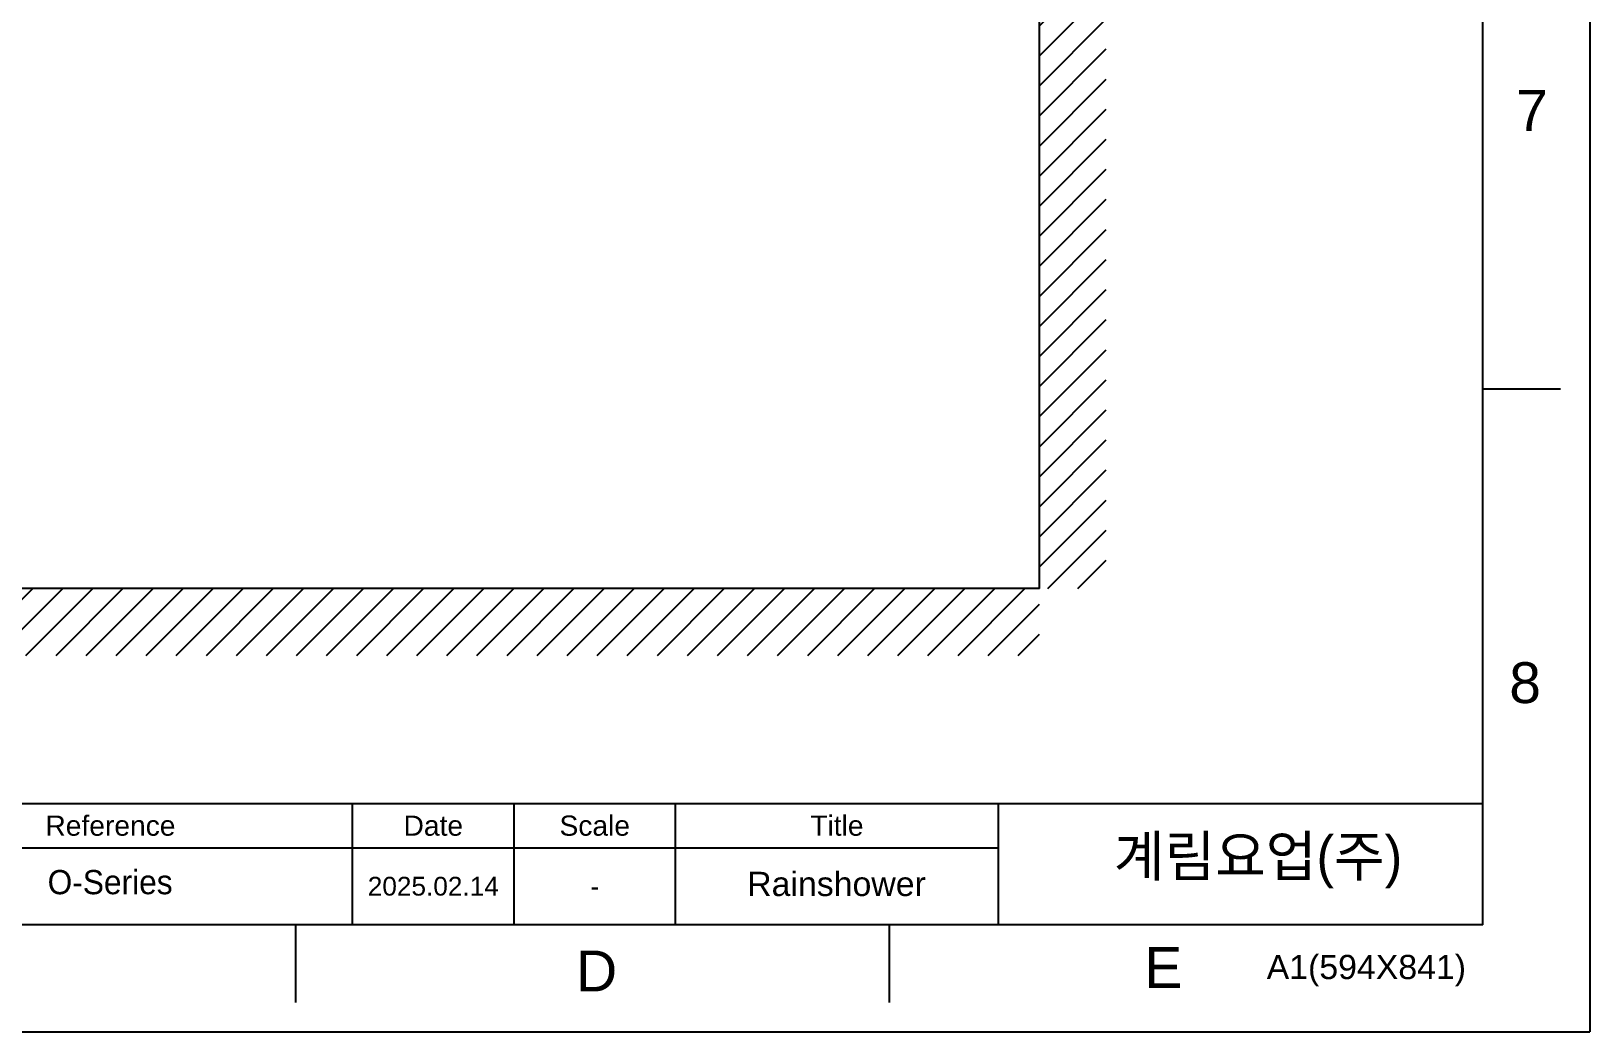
# Model space of a CAD drawing. Header units: millimetres. Extents: x 2915 to 5291, y 1031 to 4391.
# Drawn here: x 4127 to 5291, y 1031 to 1778 of the extents above; entities that cross this region are included whole.
import ezdxf

# ---------------------------------------------------------------- set-up
doc = ezdxf.new("R2010")
doc.units = ezdxf.units.MM
doc.linetypes.add('CENTERX2', pattern=[20.32, 12.7, -2.54, 2.54, -2.54])
for name, color, linetype in [('FORM', 7, 'Continuous'), ('hatch', 2, 'Continuous'), ('벽', 2, 'Continuous')]:
    doc.layers.add(name, color=color, linetype=linetype)
doc.layers.add('TEXT', color=2, linetype='Continuous', lineweight=13)
doc.styles.add('ARIAL', font='arial.ttf')
doc.styles.get("Standard").update_dxf_attribs({"font": 'arial.ttf'})

msp = doc.modelspace()

# ---------------------------------------------------------------- hatches: boundary and pattern name
at = {"layer": 'hatch'}
h = msp.add_hatch(dxfattribs=at)
h.set_pattern_fill('ANSI31', color=256, scale=5)
h.set_pattern_definition([(45, (-10257.139, 6896.133), (-11.22532, 11.22532), [])])
h.paths.add_polyline_path([(4879.62, 1362.25), (4929.62, 1362.25), (4929.62, 3432.82), (4879.62, 3432.82)])
h = msp.add_hatch(dxfattribs=at)
h.set_pattern_fill('ANSI31', color=256, scale=5)
h.set_pattern_definition([(45, (-9780.337, 6896.133), (-11.22532, 11.22532), [])])
h.paths.add_polyline_path([(4879.62, 1362.25), (3366.7, 1362.25), (3366.7, 1312.25), (4879.62, 1312.25)])

# ---------------------------------------------------------------- linework, layer by layer
at = {"layer": 'FORM', "color": 7, "linetype": 'Continuous'}
for p, q in [((5290.65, 4391.24), (5290.65, 1031.24)), ((5210.65, 1111.24), (5210.65, 4311.24)), ((5210.65, 1511.24), (5268.8, 1511.24)), ((4324.27, 1111.23), (4324.27, 1053.09)), ((4767.47, 1111.24), (4767.47, 1053.09)), ((2914.65, 1031.24), (5290.65, 1031.24))]:
    msp.add_line(p, q, dxfattribs=at)
at = {"layer": 'FORM'}
for p, q in [((3580.29, 1201.65), (5210.65, 1201.65)), ((4366.84, 1111.24), (4366.84, 1201.65)), ((4366.84, 1111.24), (4366.84, 1201.65)), ((4366.84, 1111.24), (4366.84, 1201.65)), ((4487.39, 1111.24), (4487.39, 1201.65)), ((4607.93, 1111.24), (4607.93, 1201.65)), ((4849.02, 1111.24), (4849.02, 1201.65)), ((3438.65, 1168.5), (4849.02, 1168.5))]:
    msp.add_line(p, q, dxfattribs=at)
at = {"layer": 'FORM', "linetype": 'Continuous'}
msp.add_line((5210.65, 1111.24), (2994.65, 1111.24), dxfattribs=at)
at = {"layer": '벽'}
for q in [(4879.62, 3504.23), (3366.7, 1362.25)]:
    msp.add_line((4879.62, 1362.25), q, dxfattribs=at)

# ---------------------------------------------------------------- texts
at = {"layer": 'FORM', "char_height": 30.5, "attachment_point": 5}
for s, width, insert in [('7', 200, (5247.45, 1719.17)), ('8', 200, (5242.33, 1291.73)), ('E', 40, (4972.24, 1079.23)), ('D', 40, (4549.06, 1076.69))]:
    msp.add_mtext_dynamic_manual_height_columns(s, width=width, gutter_width=50, heights=[0], dxfattribs=dict(at, insert=insert))
at = {"layer": 'TEXT', "style": 'ARIAL'}
msp.add_text('A1(594X841)', height=18.0816, dxfattribs=at).set_placement((5049.37, 1070.6))
at = {"layer": 'TEXT', "char_height": 15.068, "attachment_point": 5}
for s, width, insert in [('Reference', 361.6327, (4186.03, 1185.08)), ('Date', 120.5442, (4427.11, 1185.08)), ('Scale', 120.5442, (4547.66, 1185.08)), ('Title', 241.0884, (4728.47, 1185.08))]:
    msp.add_mtext_dynamic_manual_height_columns(s, width=width, gutter_width=75.34, heights=[0], dxfattribs=dict(at, insert=insert))
at = {"layer": 'TEXT', "linetype": 'CENTERX2', "insert": (5042.95, 1157.9), "char_height": 30.1361, "attachment_point": 5, "style": 'ARIAL'}
msp.add_mtext_dynamic_manual_height_columns('{\\fHYGothic-Medium|b0|i0|c129|p18;계림요업(주)}', width=361.6327, gutter_width=75.34, heights=[0], dxfattribs=at)
at = {"layer": 'TEXT', "attachment_point": 5, "style": 'ARIAL'}
for s, width, insert, char_height in [('{\\fGulim|b0|i0|c129|p50;O-Series}', 274.403, (4185.79, 1142.89), 18.0816), ('2025.02.14', 120.5442, (4427.11, 1139.87), 14), ('Rainshower', 191.7484, (4728.19, 1141.55), 18.082), ('-', 120.5442, (4547.66, 1139.87), 14)]:
    msp.add_mtext_dynamic_manual_height_columns(s, width=width, gutter_width=75.34, heights=[0], dxfattribs=dict(at, insert=insert, char_height=char_height))

doc.saveas('drawing.dxf')
